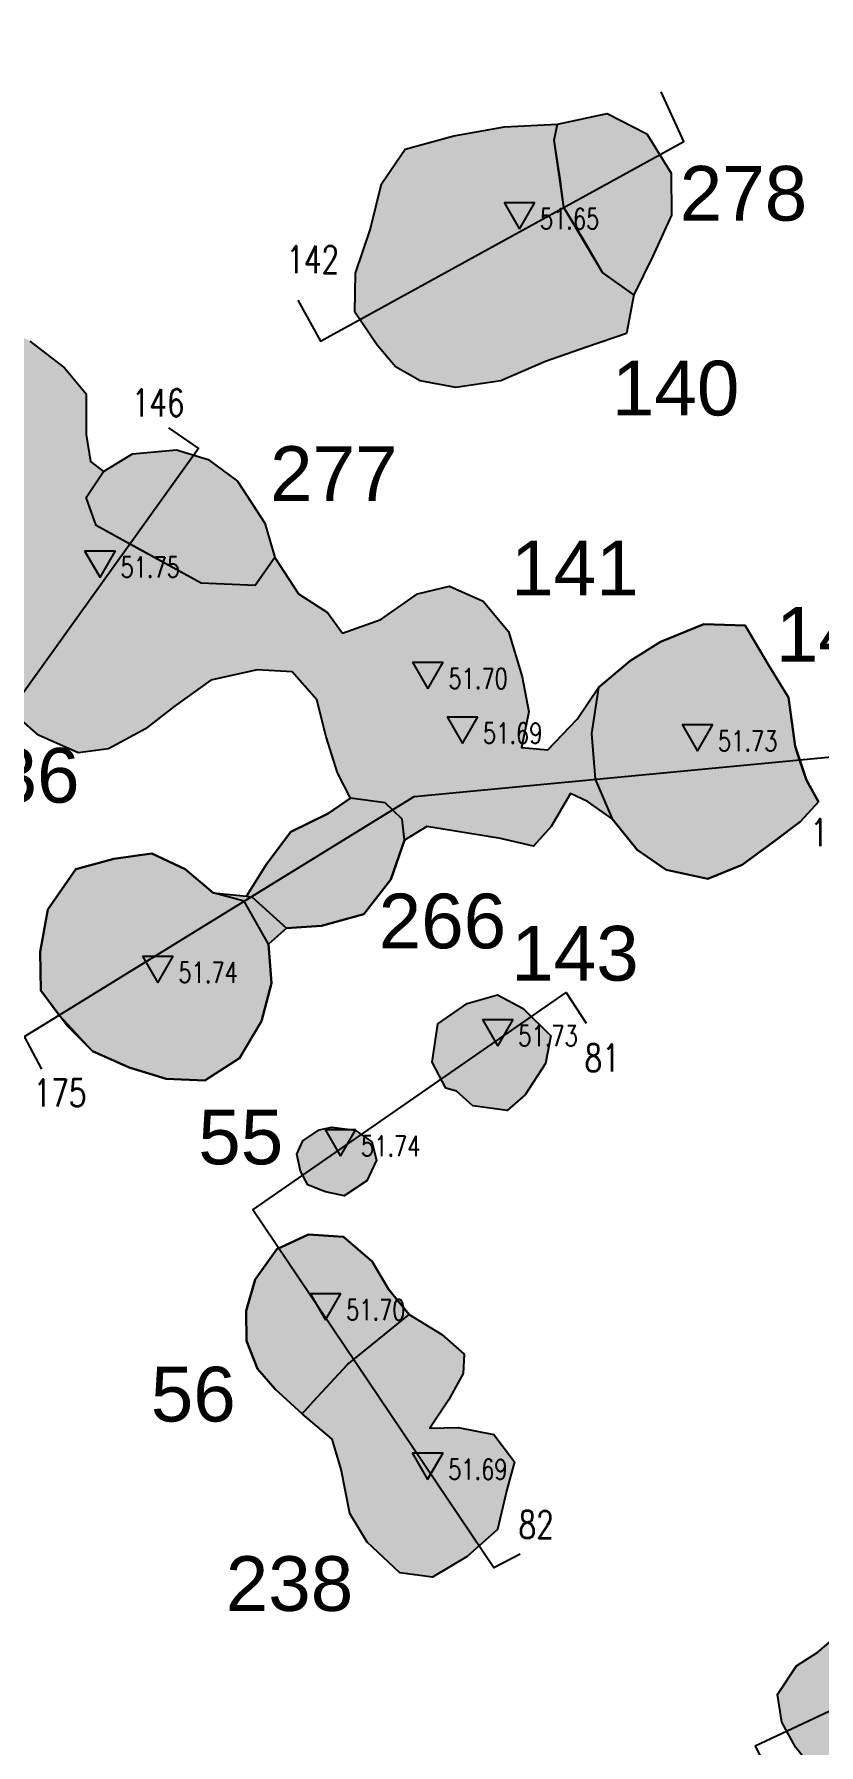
# Model space of a CAD drawing. Header units: millimetres. Extents: x 4462692 to 4462814, y 5793999 to 5794154.
# Drawn here: x 4462749.64 to 4462755.38, y 5794117.32 to 5794129.83 of the extents above; entities that cross this region are included whole.
import ezdxf

# ---------------------------------------------------------------- set-up
doc = ezdxf.new("R2010")
doc.units = ezdxf.units.MM
for name, color, linetype in [('00ProfilNr', 5, 'Continuous'), ('Befunde', 36, 'Continuous'), ('Befundnummern', 36, 'Continuous'), ('Gruben', 252, 'Continuous'), ('HÖHEN', 7, 'Continuous'), ('Pfosten', 254, 'Continuous'), ('Profile', 160, 'Continuous')]:
    doc.layers.add(name, color=color, linetype=linetype)
doc.styles.add('ROMANS', font='ROMANS.shx', dxfattribs={"width": 0.75})
doc.styles.get("Standard").update_dxf_attribs({"font": 'arial.ttf'})

# ---------------------------------------------------------------- blocks, each defined once
blk = doc.blocks.new('HP_FERTIG_OBERKANTE')
for p, q in [((-0.075, 0.1299), (0.075, 0.1299)), ((-0.075, 0.1299), (0, 0)), ((0, 0), (0.075, 0.1299))]:
    blk.add_line(p, q)
at = {"style": 'ROMANS', "width": 0.75}
blk.add_attdef('HÖHE', (0.1, 0), '', height=0.1, dxfattribs=at)

msp = doc.modelspace()

# ---------------------------------------------------------------- hatches: boundary and pattern name
at = {"layer": 'Gruben'}
h = msp.add_hatch(color=256, dxfattribs=at)
h.dxf.hatch_style = 1
h.paths.add_polyline_path([(4462747.146, 5794126.33), (4462747.337, 5794126.316), (4462747.504, 5794126.189), (4462747.598, 5794125.983), (4462747.616, 5794125.798), (4462747.567, 5794125.619), (4462747.771, 5794125.537), (4462747.961, 5794125.467), (4462748.029, 5794125.252), (4462747.945, 5794125.047), (4462747.945, 5794124.824), (4462747.912, 5794124.564), (4462747.636, 5794124.407), (4462747.428, 5794124.41), (4462747.225, 5794124.554), (4462746.971, 5794124.723), (4462746.925, 5794124.945), (4462746.973, 5794125.206), (4462746.867, 5794125.456), (4462746.695, 5794125.68), (4462746.62, 5794125.997), (4462746.729, 5794126.131), (4462746.91, 5794126.236), (4462747.074, 5794126.31)])
h.paths.add_polyline_path([(4462746.892, 5794126.643), (4462746.843, 5794126.875), (4462746.92, 5794127.107), (4462747.043, 5794127.329), (4462747.176, 5794127.552), (4462747.457, 5794127.669), (4462747.713, 5794127.652), (4462747.901, 5794127.395), (4462748.008, 5794127.14), (4462748.057, 5794126.955), (4462747.949, 5794126.764), (4462747.777, 5794126.62), (4462747.555, 5794126.534), (4462747.343, 5794126.547), (4462747.093, 5794126.572)])
h.paths.add_polyline_path([(4462745.594, 5794126.843), (4462745.667, 5794126.744), (4462745.802, 5794126.615), (4462745.779, 5794126.472), (4462745.626, 5794126.336), (4462745.535, 5794126.245), (4462745.324, 5794126.256), (4462745.179, 5794126.361), (4462745.031, 5794126.527), (4462744.982, 5794126.743), (4462745.104, 5794126.897), (4462745.294, 5794126.962), (4462745.416, 5794126.923), (4462745.491, 5794126.885)])
h.paths.add_polyline_path([(4462745.771, 5794128.858), (4462745.866, 5794128.698), (4462745.818, 5794128.478), (4462745.625, 5794128.307), (4462745.371, 5794128.285), (4462745.131, 5794128.317), (4462744.919, 5794128.447), (4462745.005, 5794128.706), (4462745.14, 5794128.907), (4462745.209, 5794129.129), (4462745.346, 5794129.24), (4462745.556, 5794129.183), (4462745.698, 5794129.089), (4462745.751, 5794128.953)])
h.paths.add_polyline_path([(4462747.749, 5794129.841), (4462747.886, 5794129.657), (4462747.91, 5794129.384), (4462747.951, 5794129.172), (4462747.866, 5794128.877), (4462747.689, 5794128.64), (4462747.381, 5794128.584), (4462747.115, 5794128.679), (4462746.809, 5794128.719), (4462746.628, 5794128.667), (4462746.299, 5794128.743), (4462746.072, 5794128.9), (4462745.908, 5794129.05), (4462745.796, 5794129.314), (4462745.68, 5794129.512), (4462745.741, 5794129.84), (4462745.943, 5794130.069), (4462746.213, 5794130.115), (4462746.545, 5794130.223), (4462746.832, 5794130.41), (4462747.189, 5794130.431), (4462747.467, 5794130.346), (4462747.622, 5794130.158), (4462747.701, 5794129.989)])
h.paths.add_polyline_path([(4462749.077, 5794125.988), (4462749.046, 5794126.203), (4462748.878, 5794126.358), (4462748.622, 5794126.538), (4462748.535, 5794126.674), (4462748.636, 5794126.912), (4462748.646, 5794127.106), (4462748.46, 5794127.323), (4462748.367, 5794127.52), (4462748.517, 5794127.646), (4462748.585, 5794127.937), (4462748.401, 5794128.125), (4462748.186, 5794128.257), (4462748.068, 5794128.426), (4462748.16, 5794128.613), (4462748.331, 5794128.652), (4462748.524, 5794128.506), (4462748.631, 5794128.273), (4462748.888, 5794128.094), (4462749.11, 5794127.932), (4462749.329, 5794127.731), (4462749.612, 5794127.584), (4462749.865, 5794127.389), (4462750.022, 5794127.198), (4462750.023, 5794126.901), (4462750.055, 5794126.704), (4462750.149, 5794126.63), (4462750.361, 5794126.759), (4462750.682, 5794126.789), (4462750.915, 5794126.717), (4462751.13, 5794126.56), (4462751.33, 5794126.253), (4462751.402, 5794126.001), (4462751.576, 5794125.737), (4462751.786, 5794125.599), (4462751.896, 5794125.449), (4462752.176, 5794125.548), (4462752.446, 5794125.737), (4462752.678, 5794125.792), (4462752.926, 5794125.681), (4462753.11, 5794125.461), (4462753.21, 5794125.129), (4462753.26, 5794124.873), (4462753.206, 5794124.613), (4462753.399, 5794124.595), (4462753.612, 5794124.819), (4462753.768, 5794125.05), (4462753.999, 5794125.245), (4462754.222, 5794125.385), (4462754.538, 5794125.514), (4462754.84, 5794125.504), (4462755.013, 5794125.213), (4462755.158, 5794124.979), (4462755.205, 5794124.622), (4462755.288, 5794124.374), (4462755.376, 5794124.214), (4462755.245, 5794124.071), (4462755.048, 5794123.922), (4462754.818, 5794123.754), (4462754.568, 5794123.652), (4462754.263, 5794123.719), (4462754.051, 5794123.865), (4462753.868, 5794124.092), (4462753.688, 5794124.217), (4462753.564, 5794124.276), (4462753.421, 5794124.035), (4462753.294, 5794123.89), (4462753.051, 5794123.947), (4462752.512, 5794124.034), (4462752.349, 5794123.934), (4462752.251, 5794123.648), (4462752.053, 5794123.394), (4462751.744, 5794123.308), (4462751.487, 5794123.291), (4462751.356, 5794123.174), (4462751.377, 5794122.89), (4462751.305, 5794122.611), (4462751.144, 5794122.341), (4462750.89, 5794122.179), (4462750.608, 5794122.19), (4462750.337, 5794122.274), (4462750.07, 5794122.393), (4462749.883, 5794122.578), (4462749.692, 5794122.836), (4462749.687, 5794123.119), (4462749.743, 5794123.428), (4462749.948, 5794123.722), (4462750.224, 5794123.798), (4462750.503, 5794123.837), (4462750.746, 5794123.723), (4462750.951, 5794123.55), (4462751.195, 5794123.525), (4462751.342, 5794123.76), (4462751.519, 5794123.996), (4462751.793, 5794124.13), (4462751.955, 5794124.242), (4462751.859, 5794124.427), (4462751.777, 5794124.691), (4462751.708, 5794124.962), (4462751.529, 5794125.166), (4462751.273, 5794125.179), (4462750.935, 5794125.105), (4462750.667, 5794124.911), (4462750.456, 5794124.75), (4462750.187, 5794124.603), (4462749.964, 5794124.573), (4462749.675, 5794124.703), (4462749.535, 5794124.825), (4462749.318, 5794124.951), (4462749.087, 5794125.057), (4462749.002, 5794125.328), (4462748.979, 5794125.564), (4462749.04, 5794125.817)])
h = msp.add_hatch(color=256, dxfattribs=at)
h.dxf.hatch_style = 1
h.paths.add_polyline_path([(4462753.469, 5794129.17), (4462753.832, 5794129.248), (4462754.122, 5794129.098), (4462754.299, 5794128.811), (4462754.302, 5794128.503), (4462754.164, 5794128.2), (4462754.026, 5794127.923), (4462753.798, 5794128.086), (4462753.515, 5794128.56), (4462753.444, 5794129.053)], flags=17)
h.paths.add_polyline_path([(4462752.149, 5794127.555), (4462751.986, 5794127.794), (4462751.991, 5794128.081), (4462752.098, 5794128.397), (4462752.181, 5794128.733), (4462752.355, 5794128.987), (4462752.71, 5794129.084), (4462753.08, 5794129.15), (4462753.469, 5794129.17), (4462753.832, 5794129.248), (4462754.122, 5794129.098), (4462754.299, 5794128.811), (4462754.302, 5794128.503), (4462754.164, 5794128.2), (4462754.026, 5794127.923), (4462753.973, 5794127.639), (4462753.681, 5794127.539), (4462753.381, 5794127.434), (4462753.055, 5794127.294), (4462752.724, 5794127.244), (4462752.465, 5794127.293), (4462752.285, 5794127.396)])
h = msp.add_hatch(color=256, dxfattribs=at)
h.dxf.hatch_style = 1
h.paths.add_polyline_path([(4462753.469, 5794129.17), (4462753.832, 5794129.248), (4462754.122, 5794129.098), (4462754.299, 5794128.811), (4462754.302, 5794128.503), (4462754.164, 5794128.2), (4462754.026, 5794127.923), (4462753.798, 5794128.086), (4462753.515, 5794128.56), (4462753.444, 5794129.053)])
h = msp.add_hatch(color=256, dxfattribs=at)
h.dxf.hatch_style = 1
h.paths.add_polyline_path([(4462751.276, 5794120.069), (4462751.196, 5794120.274), (4462751.192, 5794120.494), (4462751.257, 5794120.724), (4462751.416, 5794120.944), (4462751.647, 5794121.053), (4462751.905, 5794121.034), (4462752.114, 5794120.854), (4462752.233, 5794120.653), (4462752.383, 5794120.466), (4462752.624, 5794120.321), (4462752.786, 5794120.176), (4462752.778, 5794120.036), (4462752.671, 5794119.842), (4462752.536, 5794119.636), (4462752.742, 5794119.64), (4462753.002, 5794119.591), (4462753.153, 5794119.389), (4462753.098, 5794119.186), (4462753.03, 5794118.896), (4462752.808, 5794118.698), (4462752.555, 5794118.546), (4462752.316, 5794118.578), (4462752.078, 5794118.803), (4462751.95, 5794119.013), (4462751.886, 5794119.334), (4462751.822, 5794119.555), (4462751.601, 5794119.742), (4462751.404, 5794119.922)])
h.paths.add_polyline_path([(4462752.652, 5794122.122), (4462752.552, 5794122.312), (4462752.593, 5794122.592), (4462752.808, 5794122.742), (4462753.029, 5794122.804), (4462753.217, 5794122.705), (4462753.419, 5794122.504), (4462753.381, 5794122.302), (4462753.233, 5794122.074), (4462753.1, 5794121.958), (4462752.849, 5794121.992), (4462752.731, 5794122.1)])
h.paths.add_polyline_path([(4462751.356, 5794123.174), (4462751.178, 5794123.488), (4462750.951, 5794123.55), (4462750.746, 5794123.723), (4462750.503, 5794123.837), (4462750.224, 5794123.798), (4462749.948, 5794123.722), (4462749.743, 5794123.428), (4462749.687, 5794123.119), (4462749.692, 5794122.836), (4462749.826, 5794122.655), (4462750.07, 5794122.393), (4462750.337, 5794122.274), (4462750.608, 5794122.19), (4462750.89, 5794122.179), (4462751.144, 5794122.341), (4462751.305, 5794122.611), (4462751.377, 5794122.89)])
h = msp.add_hatch(color=256, dxfattribs=at)
h.dxf.hatch_style = 1
h.paths.add_polyline_path([(4462745.323, 5794116.42), (4462745.424, 5794116.657), (4462745.619, 5794116.802), (4462745.895, 5794116.818), (4462746.119, 5794116.709), (4462746.27, 5794116.49), (4462746.232, 5794116.243), (4462746.012, 5794116.021), (4462745.776, 5794116.007), (4462745.517, 5794116.053), (4462745.375, 5794116.221)])
h.paths.add_polyline_path([(4462750.23, 5794116.701), (4462750.365, 5794116.83), (4462750.526, 5794116.893), (4462750.751, 5794116.96), (4462750.96, 5794116.947), (4462751.171, 5794116.888), (4462751.301, 5794116.768), (4462751.41, 5794116.569), (4462751.438, 5794116.331), (4462751.446, 5794116.123), (4462751.413, 5794115.893), (4462751.297, 5794115.693), (4462751.116, 5794115.53), (4462750.937, 5794115.4), (4462750.667, 5794115.366), (4462750.461, 5794115.443), (4462750.289, 5794115.552), (4462750.147, 5794115.74), (4462750.073, 5794115.934), (4462750.028, 5794116.2), (4462750.021, 5794116.365), (4462750.098, 5794116.549), (4462750.193, 5794116.639)])
h.paths.add_polyline_path([(4462755.209, 5794117.305), (4462755.109, 5794117.486), (4462755.078, 5794117.689), (4462755.215, 5794117.899), (4462755.372, 5794117.999), (4462755.552, 5794118.152), (4462755.791, 5794118.169), (4462756.045, 5794118.1), (4462756.219, 5794117.83), (4462756.278, 5794117.618), (4462756.477, 5794117.427), (4462756.626, 5794117.143), (4462756.511, 5794117.016), (4462756.338, 5794117.081), (4462756.076, 5794117.165), (4462755.852, 5794117.137), (4462755.674, 5794117.078), (4462755.45, 5794117.051), (4462755.322, 5794117.16)])
h.paths.add_polyline_path([(4462759.377, 5794111.822), (4462759.335, 5794111.891), (4462759.281, 5794111.955), (4462759.22, 5794112.008), (4462759.19, 5794112.026), (4462759.145, 5794112.022), (4462759.122, 5794112.016), (4462759.087, 5794111.989), (4462759.044, 5794111.969), (4462759.001, 5794111.967), (4462758.939, 5794112.012), (4462758.913, 5794112.061), (4462758.89, 5794112.11), (4462758.851, 5794112.174), (4462758.827, 5794112.254), (4462758.827, 5794112.332), (4462758.826, 5794112.388), (4462758.826, 5794112.473), (4462758.83, 5794112.558), (4462758.835, 5794112.593), (4462758.856, 5794112.668), (4462758.883, 5794112.73), (4462758.93, 5794112.774), (4462758.963, 5794112.828), (4462758.977, 5794112.899), (4462758.998, 5794112.96), (4462759.032, 5794112.983), (4462759.087, 5794113.018), (4462759.176, 5794113.061), (4462759.308, 5794113.085), (4462759.37, 5794113.092), (4462759.445, 5794113.123), (4462759.533, 5794113.156), (4462759.573, 5794113.157), (4462759.683, 5794113.177), (4462759.747, 5794113.179), (4462759.772, 5794113.172), (4462759.823, 5794113.097), (4462759.862, 5794113.023), (4462759.929, 5794112.941), (4462759.957, 5794112.884), (4462759.991, 5794112.77), (4462759.995, 5794112.68), (4462759.994, 5794112.618), (4462759.995, 5794112.509), (4462759.999, 5794112.479), (4462760.008, 5794112.409), (4462760.01, 5794112.355), (4462760.008, 5794112.308), (4462760.009, 5794112.262), (4462759.987, 5794112.179), (4462759.942, 5794112.111), (4462759.926, 5794112.074), (4462759.891, 5794111.994), (4462759.814, 5794111.911), (4462759.762, 5794111.855), (4462759.704, 5794111.815), (4462759.651, 5794111.776), (4462759.601, 5794111.75), (4462759.543, 5794111.722), (4462759.417, 5794111.744)])
h.paths.add_polyline_path([(4462744.582, 5794115.928), (4462744.833, 5794116.233), (4462744.927, 5794116.432), (4462744.88, 5794116.772), (4462744.78, 5794116.908), (4462744.611, 5794116.953), (4462744.382, 5794116.99), (4462744.125, 5794116.921), (4462743.901, 5794116.797), (4462743.728, 5794116.606), (4462743.856, 5794116.408), (4462744.105, 5794116.234), (4462744.307, 5794116.031)])
h.paths.add_polyline_path([(4462743.869, 5794118.139), (4462743.659, 5794118.186), (4462743.457, 5794118.257), (4462743.38, 5794118.422), (4462743.367, 5794118.66), (4462743.444, 5794118.838), (4462743.631, 5794118.981), (4462743.809, 5794119.07), (4462744.018, 5794119.153), (4462744.227, 5794119.209), (4462744.473, 5794119.123), (4462744.71, 5794119.097), (4462744.857, 5794118.965), (4462744.763, 5794118.802), (4462744.546, 5794118.699), (4462744.411, 5794118.566), (4462744.286, 5794118.349), (4462744.153, 5794118.207), (4462743.961, 5794118.154)])
at = {"layer": 'Pfosten'}
h = msp.add_hatch(color=256, dxfattribs=at)
h.dxf.hatch_style = 1
h.paths.add_polyline_path([(4462751.589, 5794121.516), (4462751.564, 5794121.64), (4462751.606, 5794121.737), (4462751.727, 5794121.816), (4462751.818, 5794121.837), (4462751.99, 5794121.815), (4462752.11, 5794121.73), (4462752.145, 5794121.595), (4462752.074, 5794121.444), (4462751.909, 5794121.335), (4462751.772, 5794121.363), (4462751.72, 5794121.384), (4462751.642, 5794121.416)])

# ---------------------------------------------------------------- linework, layer by layer
at = {"layer": 'Befunde'}
for points, elevation in [([(4462753.469, 5794129.17), (4462753.832, 5794129.248), (4462754.122, 5794129.098), (4462754.299, 5794128.811), (4462754.302, 5794128.503), (4462754.164, 5794128.2), (4462754.026, 5794127.923), (4462753.798, 5794128.086), (4462753.515, 5794128.56), (4462753.444, 5794129.053)], 51.826), ([(4462750.022, 5794126.439), (4462750.149, 5794126.63), (4462750.361, 5794126.759), (4462750.682, 5794126.789), (4462750.915, 5794126.717), (4462751.13, 5794126.56), (4462751.244, 5794126.385), (4462751.33, 5794126.253), (4462751.402, 5794126.001), (4462751.259, 5794125.796), (4462750.864, 5794125.813), (4462750.096, 5794126.235), (4462750.022, 5794126.439)], 53.17), ([(4462753.745, 5794124.38), (4462753.868, 5794124.092), (4462754.051, 5794123.865), (4462754.263, 5794123.719), (4462754.568, 5794123.652), (4462754.818, 5794123.754), (4462755.048, 5794123.922), (4462755.245, 5794124.071), (4462755.376, 5794124.214), (4462755.288, 5794124.374), (4462755.238, 5794124.523), (4462755.205, 5794124.622), (4462755.158, 5794124.979), (4462755.013, 5794125.213), (4462754.84, 5794125.504), (4462754.538, 5794125.514), (4462754.222, 5794125.385), (4462753.999, 5794125.245), (4462753.768, 5794125.05), (4462753.718, 5794124.714), (4462753.745, 5794124.38)], 0.14), ([(4462751.233, 5794123.521), (4462751.487, 5794123.291), (4462751.744, 5794123.308), (4462752.053, 5794123.394), (4462752.251, 5794123.648), (4462752.349, 5794123.934), (4462752.334, 5794124.088), (4462752.208, 5794124.209), (4462751.955, 5794124.242), (4462751.793, 5794124.13), (4462751.519, 5794123.996), (4462751.342, 5794123.76), (4462751.195, 5794123.525)], 0.14), ([(4462751.356, 5794123.174), (4462751.178, 5794123.488), (4462750.951, 5794123.55), (4462750.746, 5794123.723), (4462750.503, 5794123.837), (4462750.224, 5794123.798), (4462749.948, 5794123.722), (4462749.743, 5794123.428), (4462749.687, 5794123.119), (4462749.692, 5794122.836), (4462749.826, 5794122.655), (4462750.07, 5794122.393), (4462750.337, 5794122.274), (4462750.608, 5794122.19), (4462750.89, 5794122.179), (4462751.144, 5794122.341), (4462751.305, 5794122.611), (4462751.377, 5794122.89), (4462751.356, 5794123.174)], 53.25), ([(4462751.601, 5794119.742), (4462751.685, 5794119.834), (4462751.932, 5794120.102), (4462752.383, 5794120.466), (4462752.233, 5794120.653), (4462752.114, 5794120.854), (4462751.905, 5794121.034), (4462751.647, 5794121.053), (4462751.416, 5794120.944), (4462751.257, 5794120.724), (4462751.192, 5794120.494), (4462751.196, 5794120.274), (4462751.276, 5794120.069), (4462751.404, 5794119.922), (4462751.601, 5794119.742)], 51.856)]:
    msp.add_lwpolyline(points, close=True, dxfattribs=dict(at, elevation=elevation))
for points, elevation in [([(4462754.026, 5794127.923), (4462753.798, 5794128.086), (4462753.664, 5794128.316), (4462753.515, 5794128.56), (4462753.487, 5794128.769), (4462753.444, 5794129.053), (4462753.469, 5794129.17)], 51.826), ([(4462751.402, 5794126.001), (4462751.259, 5794125.796), (4462750.864, 5794125.813), (4462750.343, 5794126.1), (4462750.096, 5794126.235), (4462750.022, 5794126.439), (4462750.149, 5794126.63)], 53.17)]:
    msp.add_lwpolyline(points, dxfattribs=dict(at, elevation=elevation))
for points in [[(4462752.149, 5794127.555, 51.796), (4462751.986, 5794127.794, 51.806), (4462751.991, 5794128.081, 51.818), (4462752.098, 5794128.397, 51.834), (4462752.181, 5794128.733, 51.852), (4462752.355, 5794128.987, 51.831), (4462752.71, 5794129.084, 51.837), (4462753.08, 5794129.15, 51.833), (4462753.469, 5794129.17, 51.828), (4462753.832, 5794129.248, 51.873), (4462754.122, 5794129.098, 51.88), (4462754.299, 5794128.811, 51.867), (4462754.302, 5794128.503, 51.85), (4462754.164, 5794128.2, 51.822), (4462754.026, 5794127.923, 51.826), (4462753.973, 5794127.639, 51.824), (4462753.681, 5794127.539, 51.838), (4462753.381, 5794127.434, 51.843), (4462753.055, 5794127.294, 51.848), (4462752.724, 5794127.244, 51.819), (4462752.465, 5794127.293, 51.803), (4462752.285, 5794127.396, 51.822)], [(4462752.652, 5794122.122, 51.897), (4462752.552, 5794122.312, 51.887), (4462752.593, 5794122.592, 51.865), (4462752.808, 5794122.742, 51.874), (4462753.029, 5794122.804, 51.867), (4462753.217, 5794122.705, 51.851), (4462753.419, 5794122.504, 51.845), (4462753.381, 5794122.302, 51.847), (4462753.233, 5794122.074, 51.872), (4462753.1, 5794121.958, 51.874), (4462752.849, 5794121.992, 51.878), (4462752.731, 5794122.1, 51.897)], [(4462751.589, 5794121.516, 51.861), (4462751.564, 5794121.64, 51.867), (4462751.606, 5794121.737, 51.88), (4462751.727, 5794121.816, 51.881), (4462751.818, 5794121.837, 51.908), (4462751.99, 5794121.815, 51.901), (4462752.11, 5794121.73, 51.884), (4462752.145, 5794121.595, 51.86), (4462752.074, 5794121.444, 51.853), (4462751.909, 5794121.335, 51.872), (4462751.772, 5794121.363, 51.873), (4462751.72, 5794121.384, 51.874), (4462751.642, 5794121.416, 51.863)], [(4462751.276, 5794120.069, 51.809), (4462751.196, 5794120.274, 51.829), (4462751.192, 5794120.494, 51.836), (4462751.257, 5794120.724, 51.856), (4462751.416, 5794120.944, 51.856), (4462751.647, 5794121.053, 51.856), (4462751.905, 5794121.034, 51.84), (4462752.114, 5794120.854, 51.838), (4462752.233, 5794120.653, 51.827), (4462752.383, 5794120.466, 51.826), (4462752.624, 5794120.321, 51.826), (4462752.786, 5794120.176, 51.838), (4462752.778, 5794120.036, 51.844), (4462752.671, 5794119.842, 51.82), (4462752.536, 5794119.636, 51.802), (4462752.742, 5794119.64, 51.806), (4462753.002, 5794119.591, 51.817), (4462753.153, 5794119.389, 51.816), (4462753.098, 5794119.186, 51.81), (4462753.03, 5794118.896, 51.812), (4462752.808, 5794118.698, 51.817), (4462752.555, 5794118.546, 51.794), (4462752.316, 5794118.578, 51.817), (4462752.078, 5794118.803, 51.811), (4462751.95, 5794119.013, 51.82), (4462751.886, 5794119.334, 51.81), (4462751.822, 5794119.555, 51.798), (4462751.601, 5794119.742, 51.8), (4462751.404, 5794119.922, 51.81)], [(4462755.209, 5794117.305, 51.744), (4462755.109, 5794117.486, 51.754), (4462755.078, 5794117.689, 51.743), (4462755.215, 5794117.899, 51.755), (4462755.372, 5794117.999, 51.764), (4462755.552, 5794118.152, 51.767), (4462755.791, 5794118.169, 51.763), (4462756.045, 5794118.1, 51.759), (4462756.219, 5794117.83, 51.736), (4462756.278, 5794117.618, 51.739), (4462756.477, 5794117.427, 51.736), (4462756.626, 5794117.143, 51.729), (4462756.511, 5794117.016, 51.731), (4462756.338, 5794117.081, 51.743), (4462756.076, 5794117.165, 51.739), (4462755.852, 5794117.137, 51.74), (4462755.674, 5794117.078, 51.751), (4462755.45, 5794117.051, 51.755), (4462755.322, 5794117.16, 51.772)]]:
    msp.add_polyline3d(points, close=True, dxfattribs=at)
msp.add_polyline3d([(4462749.612, 5794127.584, 53.282), (4462749.865, 5794127.389, 53.277), (4462750.022, 5794127.198, 53.263), (4462750.023, 5794126.901, 53.261), (4462750.055, 5794126.704, 53.245), (4462750.149, 5794126.63, 53.245), (4462750.361, 5794126.759, 53.242), (4462750.682, 5794126.789, 53.224), (4462750.915, 5794126.717, 53.216), (4462751.13, 5794126.56, 53.199), (4462751.33, 5794126.253, 53.176), (4462751.402, 5794126.001, 53.17), (4462751.576, 5794125.737, 53.167), (4462751.786, 5794125.599, 53.167), (4462751.896, 5794125.449, 53.181), (4462752.176, 5794125.548, 53.172), (4462752.446, 5794125.737, 53.155), (4462752.678, 5794125.792, 53.161), (4462752.926, 5794125.681, 53.148), (4462753.11, 5794125.461, 53.136), (4462753.21, 5794125.129, 53.182), (4462753.26, 5794124.873, 53.176), (4462753.206, 5794124.613, 53.184), (4462753.399, 5794124.595, 53.188), (4462753.612, 5794124.819, 53.184), (4462753.768, 5794125.05, 53.185), (4462753.999, 5794125.245, 53.178), (4462754.222, 5794125.385, 53.203), (4462754.538, 5794125.514, 53.208), (4462754.84, 5794125.504, 53.227), (4462755.013, 5794125.213, 53.227), (4462755.158, 5794124.979, 53.205), (4462755.205, 5794124.622, 53.205), (4462755.288, 5794124.374, 53.194), (4462755.376, 5794124.214, 53.196), (4462755.245, 5794124.071, 53.198), (4462755.048, 5794123.922, 53.192), (4462754.818, 5794123.754, 53.196), (4462754.568, 5794123.652, 53.199), (4462754.263, 5794123.719, 53.215), (4462754.051, 5794123.865, 53.194), (4462753.868, 5794124.092, 53.195), (4462753.688, 5794124.217, 53.175), (4462753.564, 5794124.276, 53.176), (4462753.421, 5794124.035, 53.179), (4462753.294, 5794123.89, 53.182), (4462753.051, 5794123.947, 53.175), (4462752.512, 5794124.034, 53.184), (4462752.349, 5794123.934, 53.187), (4462752.251, 5794123.648, 53.206), (4462752.053, 5794123.394, 53.233), (4462751.744, 5794123.308, 53.245), (4462751.487, 5794123.291, 53.248), (4462751.356, 5794123.174, 53.25), (4462751.377, 5794122.89, 53.252), (4462751.305, 5794122.611, 53.255), (4462751.144, 5794122.341, 53.258), (4462750.89, 5794122.179, 53.251), (4462750.608, 5794122.19, 53.226), (4462750.337, 5794122.274, 53.239), (4462750.07, 5794122.393, 53.256), (4462749.883, 5794122.578, 53.234), (4462749.692, 5794122.836, 53.246), (4462749.687, 5794123.119, 53.255), (4462749.743, 5794123.428, 53.241), (4462749.948, 5794123.722, 53.251), (4462750.224, 5794123.798, 53.226), (4462750.503, 5794123.837, 53.212), (4462750.746, 5794123.723, 53.193), (4462750.951, 5794123.55, 53.2), (4462751.195, 5794123.525, 53.215), (4462751.342, 5794123.76, 53.199), (4462751.519, 5794123.996, 53.211), (4462751.793, 5794124.13, 53.193), (4462751.955, 5794124.242, 53.201), (4462751.859, 5794124.427, 53.184), (4462751.777, 5794124.691, 53.193), (4462751.708, 5794124.962, 53.173), (4462751.529, 5794125.166, 53.156), (4462751.273, 5794125.179, 53.152), (4462750.935, 5794125.105, 53.21), (4462750.667, 5794124.911, 53.218), (4462750.456, 5794124.75, 53.229), (4462750.187, 5794124.603, 53.243), (4462749.964, 5794124.573, 53.251), (4462749.675, 5794124.703, 53.257), (4462749.535, 5794124.825, 53.272)], dxfattribs=at)
at = {"layer": 'Profile'}
for points in [[(4462751.571, 5794127.884, 0.14), (4462751.736, 5794127.584, 51.79), (4462754.392, 5794129.042, 51.79), (4462754.226, 5794129.406, 0.14)], [(4462750.624, 5794126.95, 0.14), (4462750.845, 5794126.799, 51.89), (4462749.261, 5794124.592, 51.89), (4462748.873, 5794124.753, 0.14)], [(4462749.699, 5794122.26, 0.14), (4462749.572, 5794122.499, 0.14), (4462752.421, 5794124.253, 0.14), (4462755.805, 5794124.577, 0.14), (4462755.806, 5794124.36, 0.14)], [(4462753.196, 5794118.715, 51.767), (4462753.002, 5794118.614, 51.788), (4462751.242, 5794121.233, 51.852), (4462753.531, 5794122.821, 51.843), (4462753.677, 5794122.596, 51.875)], [(4462756.489, 5794117.72, 51.737), (4462756.35, 5794117.983, 51.724), (4462754.914, 5794117.311, 51.802), (4462755.095, 5794116.957, 51.79)]]:
    msp.add_polyline3d(points, dxfattribs=at)

# ---------------------------------------------------------------- block references
at = {"layer": 'HÖHEN', "xscale": 1.5, "yscale": 1.5, "zscale": 1.5}
for p, values in [((4462753.19, 5794128.403, 51.826), {'HÖHE': '51.65'}), ((4462750.124, 5794125.856, 51.893), {'HÖHE': '51.75'}), ((4462752.521, 5794125.041, 51.839), {'HÖHE': '51.70'}), ((4462752.774, 5794124.642, 51.826), {'HÖHE': '51.69'}), ((4462754.492, 5794124.585, 51.868), {'HÖHE': '51.73'}), ((4462750.547, 5794122.893, 51.882), {'HÖHE': '51.74'}), ((4462753.032, 5794122.43, 51.867), {'HÖHE': '51.73'}), ((4462751.882, 5794121.624, 51.881), {'HÖHE': '51.74'}), ((4462751.773, 5794120.426, 51.838), {'HÖHE': '51.70'}), ((4462752.519, 5794119.26, 51.828), {'HÖHE': '51.69'})]:
    msp.add_blockref('HP_FERTIG_OBERKANTE', p, dxfattribs=at).add_auto_attribs(values)

# ---------------------------------------------------------------- texts
at = {"layer": '00ProfilNr', "style": 'ROMANS', "width": 0.75}
for s, p in [('142', (4462751.486, 5794128.08, 0.14)), ('146', (4462750.356, 5794127.033, 0.14)), ('176', (4462755.317, 5794123.891, 51.373)), ('81', (4462753.666, 5794122.244, 51.373)), ('175', (4462749.638, 5794121.987, 51.373)), ('82', (4462753.184, 5794118.831, 51.373))]:
    msp.add_text(s, height=0.2, dxfattribs=at).set_placement(p)
at = {"layer": 'Befundnummern'}
for s, p in [('278', (4462754.362, 5794128.464, 53.223)), ('140', (4462753.866, 5794127.04, 53.223)), ('277', (4462751.367, 5794126.415, 53.221)), ('141', (4462753.129, 5794125.724, 53.19)), ('142', (4462755.065, 5794125.24, 53.19)), ('136', (4462749.042, 5794124.209, 53.221)), ('266', (4462752.161, 5794123.144, 53.239)), ('143', (4462753.13, 5794122.908, 53.223)), ('55', (4462750.842, 5794121.565, 53.223)), ('56', (4462750.495, 5794119.685, 53.223)), ('238', (4462751.043, 5794118.3, 53.223))]:
    msp.add_text(s, height=0.4, dxfattribs=at).set_placement(p)

doc.saveas('drawing.dxf')
